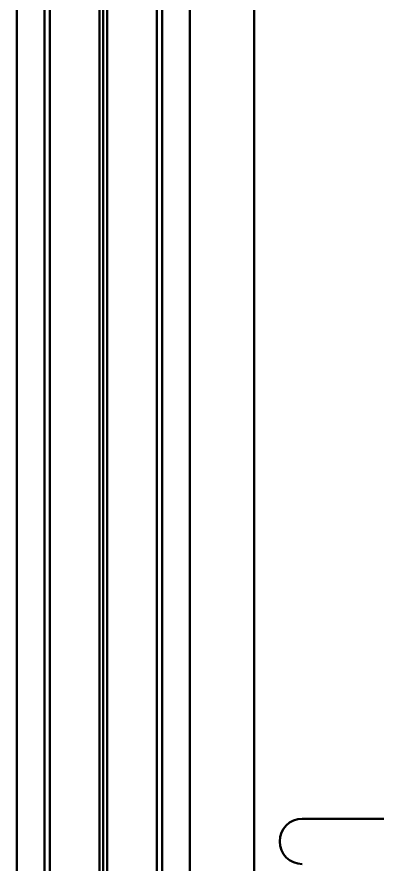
# Model space of a CAD drawing. Header units: millimetres. Extents: x -2015 to 3360, y -4745 to 2376.
# Drawn here: x 881.4 to 900.5, y 1687.23 to 1732.13 of the extents above; entities that cross this region are included whole.
import ezdxf

# ---------------------------------------------------------------- set-up
doc = ezdxf.new("R2010")
doc.units = ezdxf.units.MM
doc.header["$LTSCALE"] = 8
doc.layers.add('Visible (ISO)', color=7, linetype='Continuous', lineweight=50)

msp = doc.modelspace()

# ---------------------------------------------------------------- linework, layer by layer
at = {"layer": 'Visible (ISO)'}
for p, q in [((893.984, 1513.305), (893.984, 1783.305)), ((881.404, 1501.967), (881.404, 1768.644)), ((882.859, 1502.242), (882.859, 1768.369)), ((883.144, 1502.27), (883.144, 1768.34)), ((885.784, 1502.468), (885.784, 1768.142)), ((885.984, 1502.507), (885.984, 1768.103)), ((886.184, 1502.55), (886.184, 1768.06)), ((888.823, 1503.554), (888.823, 1767.056)), ((889.109, 1503.718), (889.109, 1766.892)), ((890.564, 1504.775), (890.564, 1765.835)), ((896.534, 1689.625), (905.614, 1689.625))]:
    msp.add_line(p, q, dxfattribs=at)
msp.add_arc((896.534, 1688.425), 1.2, 90, 270, dxfattribs=at)

doc.saveas('drawing.dxf')
